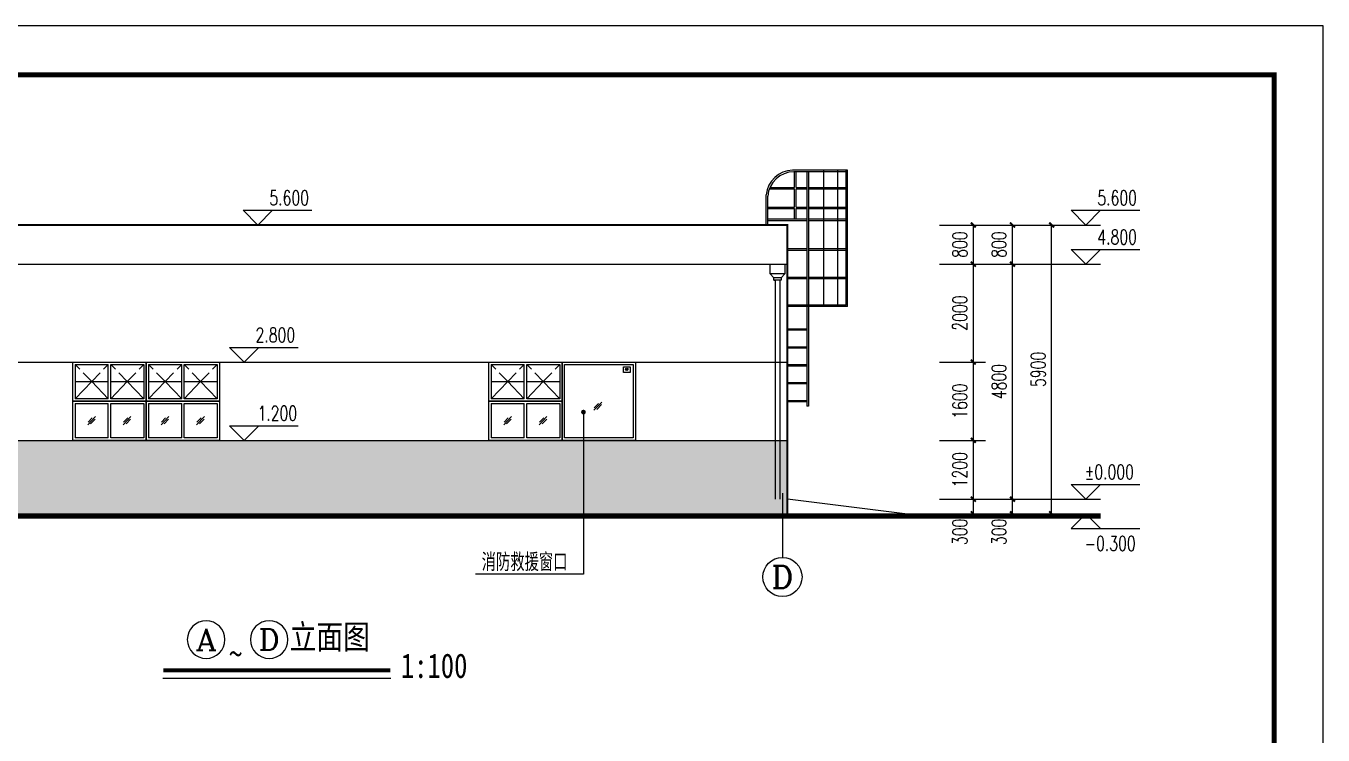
# Model space of a CAD drawing. Extents: x 4924227 to 5052693, y -485691 to -238224.
# Drawn here: x 5015049 to 5041551, y -440779 to -426291 of the extents above; entities that cross this region are included whole.
import ezdxf
from ezdxf.enums import TextEntityAlignment as Align

# ---------------------------------------------------------------- set-up
doc = ezdxf.new("R2010")
doc.units = 0
doc.header["$LTSCALE"] = 1000
doc.header["$MEASUREMENT"] = 0
doc.linetypes.add('DASH', pattern=[0.35, 0.25, -0.1])
doc.layers.get('0').update_dxf_attribs({"linetype": 'CONTINUOUS'})
doc.layers.get('Defpoints').update_dxf_attribs({"linetype": 'CONTINUOUS'})
doc.layers.add('_0', color=7, linetype='CONTINUOUS', lineweight=25)
for name, color, linetype in [('AXIS', 3, 'CONTINUOUS'), ('AXIS_TEXT', 7, 'CONTINUOUS'), ('DIM_ELEV', 3, 'CONTINUOUS'), ('DIM_LEAD', 3, 'CONTINUOUS'), ('E_STRM', 7, 'CONTINUOUS'), ('E_WINDOW', 4, 'CONTINUOUS'), ('PUB_DIM', 3, 'CONTINUOUS'), ('PUB_TEXT', 7, 'CONTINUOUS'), ('PUB_TITLE', 4, 'CONTINUOUS'), ('WINDOW', 4, 'CONTINUOUS'), ('图名', 15, 'CONTINUOUS'), ('填充', 251, 'CONTINUOUS')]:
    doc.layers.add(name, color=color, linetype=linetype)
doc.styles.add('_HZTXT', font='txt.shx', dxfattribs={"width": 0.8, "bigfont": 'HZTXT.shx'})
doc.styles.add('_TCH_AXIS', font='COMPLEX', dxfattribs={"bigfont": 'GBCBIG'})
doc.styles.add('_TCH_DIM', font='SIMPLEX', dxfattribs={"bigfont": 'GBCBIG'})
doc.styles.add('_TCH_DIM_T3', font='SIMPLEX', dxfattribs={"width": 0.705882, "bigfont": 'GBCBIG'})
doc.styles.add('COMPLEX', font='COMPLEX')
doc.styles.add('宋体', font='', dxfattribs={"width": 0.7})
doc.styles.get('宋体').set_extended_font_data('SimSun')
doc.dimstyles.new('_TCH_ARCH&&100', dxfattribs={"dimtxt": 297.5, "dimasz": 100, "dimexe": 250, "dimexo": 300, "dimgap": 126.25, "dimtad": 1, "dimdec": 0, "dimzin": 0, "dimdsep": 46, "dimtxsty": '_TCH_DIM_T3', "dimblk": 'ARCHTICK', "dimcen": 0.09, "dimclrt": 7, "dimazin": 2, "dimtfac": 1, "dimtdec": 0, "dimtix": 1, "dimtmove": 2, "dimatfit": 3, "dimfxl": 0, "dimtolj": 1, "dimtzin": 0, "dimarcsym": 0})

# ---------------------------------------------------------------- blocks, each defined once
blk = doc.blocks.new('_ArchTick')
at = {"color": 0, "linetype": 'ByBlock', "const_width": 0.4}
blk.add_lwpolyline([(-0.5, -0.5), (0.5, 0.5)], dxfattribs=at)
blk = doc.blocks.new('*D167')
at = {"layer": 'Defpoints', "color": 0}
for p in [(5033412, -435958), (5034406, -435958), (5033412, -436258)]:
    blk.add_point(p, dxfattribs=at)
at = {"layer": 'PUB_DIM', "color": 0, "lineweight": -2}
for p, q in [((5033712, -435958), (5034656, -435958)), ((5034406, -436258), (5034406, -435958)), ((5033712, -436258), (5034656, -436258))]:
    blk.add_line(p, q, dxfattribs=at)
at = {"layer": 'PUB_DIM', "color": 0, "lineweight": -2, "xscale": 100, "yscale": 100, "zscale": 100}
for p, rotation in [((5034406, -435958), 90), ((5034406, -436258), 270)]:
    blk.add_blockref('_ArchTick', p, dxfattribs=dict(at, rotation=rotation))
at = {"layer": 'PUB_DIM', "color": 7, "insert": (5034131, -436628), "char_height": 297.5, "attachment_point": 5, "rotation": 90, "style": '_TCH_DIM_T3'}
blk.add_mtext('\\A1;300', dxfattribs=at)
blk = doc.blocks.new('*D168')
at = {"layer": 'Defpoints', "color": 0}
for p in [(5033412, -434758), (5034406, -434758), (5033412, -435958)]:
    blk.add_point(p, dxfattribs=at)
at = {"layer": 'PUB_DIM', "color": 0, "lineweight": -2}
for p, q in [((5033712, -434758), (5034656, -434758)), ((5034406, -435958), (5034406, -434758)), ((5033712, -435958), (5034656, -435958))]:
    blk.add_line(p, q, dxfattribs=at)
at = {"layer": 'PUB_DIM', "color": 0, "lineweight": -2, "xscale": 100, "yscale": 100, "zscale": 100}
for p, rotation in [((5034406, -434758), 90), ((5034406, -435958), 270)]:
    blk.add_blockref('_ArchTick', p, dxfattribs=dict(at, rotation=rotation))
at = {"layer": 'PUB_DIM', "color": 7, "insert": (5034131, -435358), "char_height": 297.5, "attachment_point": 5, "rotation": 90, "style": '_TCH_DIM_T3'}
blk.add_mtext('\\A1;1200', dxfattribs=at)
blk = doc.blocks.new('*D169')
at = {"layer": 'Defpoints', "color": 0}
for p in [(5033412, -433158), (5034406, -433158), (5033412, -434758)]:
    blk.add_point(p, dxfattribs=at)
at = {"layer": 'PUB_DIM', "color": 0, "lineweight": -2}
for p, q in [((5033712, -433158), (5034656, -433158)), ((5034406, -434758), (5034406, -433158)), ((5033712, -434758), (5034656, -434758))]:
    blk.add_line(p, q, dxfattribs=at)
at = {"layer": 'PUB_DIM', "color": 0, "lineweight": -2, "xscale": 100, "yscale": 100, "zscale": 100}
for p, rotation in [((5034406, -433158), 90), ((5034406, -434758), 270)]:
    blk.add_blockref('_ArchTick', p, dxfattribs=dict(at, rotation=rotation))
at = {"layer": 'PUB_DIM', "color": 7, "insert": (5034131, -433958), "char_height": 297.5, "attachment_point": 5, "rotation": 90, "style": '_TCH_DIM_T3'}
blk.add_mtext('\\A1;1600', dxfattribs=at)
blk = doc.blocks.new('*D170')
at = {"layer": 'Defpoints', "color": 0}
for p in [(5033412, -431158), (5034406, -431158), (5033412, -433158)]:
    blk.add_point(p, dxfattribs=at)
at = {"layer": 'PUB_DIM', "color": 0, "lineweight": -2}
for p, q in [((5033712, -431158), (5034656, -431158)), ((5034406, -433158), (5034406, -431158)), ((5033712, -433158), (5034656, -433158))]:
    blk.add_line(p, q, dxfattribs=at)
at = {"layer": 'PUB_DIM', "color": 0, "lineweight": -2, "xscale": 100, "yscale": 100, "zscale": 100}
for p, rotation in [((5034406, -431158), 90), ((5034406, -433158), 270)]:
    blk.add_blockref('_ArchTick', p, dxfattribs=dict(at, rotation=rotation))
at = {"layer": 'PUB_DIM', "color": 7, "insert": (5034131, -432158), "char_height": 297.5, "attachment_point": 5, "rotation": 90, "style": '_TCH_DIM_T3'}
blk.add_mtext('\\A1;2000', dxfattribs=at)
blk = doc.blocks.new('*D171')
at = {"layer": 'Defpoints', "color": 0}
for p in [(5033412, -430358), (5034406, -430358), (5033412, -431158)]:
    blk.add_point(p, dxfattribs=at)
at = {"layer": 'PUB_DIM', "color": 0, "lineweight": -2}
for p, q in [((5033712, -430358), (5034656, -430358)), ((5034406, -431158), (5034406, -430358)), ((5033712, -431158), (5034656, -431158))]:
    blk.add_line(p, q, dxfattribs=at)
at = {"layer": 'PUB_DIM', "color": 0, "lineweight": -2, "xscale": 100, "yscale": 100, "zscale": 100}
for p, rotation in [((5034406, -430358), 90), ((5034406, -431158), 270)]:
    blk.add_blockref('_ArchTick', p, dxfattribs=dict(at, rotation=rotation))
at = {"layer": 'PUB_DIM', "color": 7, "insert": (5034131, -430758), "char_height": 297.5, "attachment_point": 5, "rotation": 90, "style": '_TCH_DIM_T3'}
blk.add_mtext('\\A1;800', dxfattribs=at)
blk = doc.blocks.new('*D209')
at = {"layer": 'Defpoints', "color": 0}
for p in [(5033412, -430358), (5036006, -430358), (5033412, -436258)]:
    blk.add_point(p, dxfattribs=at)
at = {"layer": 'PUB_DIM', "color": 0, "lineweight": -2}
for p, q in [((5033712, -430358), (5036256, -430358)), ((5036006, -436258), (5036006, -430358)), ((5033712, -436258), (5036256, -436258))]:
    blk.add_line(p, q, dxfattribs=at)
at = {"layer": 'PUB_DIM', "color": 0, "lineweight": -2, "xscale": 100, "yscale": 100, "zscale": 100}
for p, rotation in [((5036006, -430358), 90), ((5036006, -436258), 270)]:
    blk.add_blockref('_ArchTick', p, dxfattribs=dict(at, rotation=rotation))
at = {"layer": 'PUB_DIM', "color": 7, "insert": (5035731, -433308), "char_height": 297.5, "attachment_point": 5, "rotation": 90, "style": '_TCH_DIM_T3'}
blk.add_mtext('\\A1;5900', dxfattribs=at)
blk = doc.blocks.new('*D210')
at = {"layer": 'Defpoints', "color": 0}
for p in [(5033412, -435958), (5035206, -435958), (5033412, -436258)]:
    blk.add_point(p, dxfattribs=at)
at = {"layer": 'PUB_DIM', "color": 0, "lineweight": -2}
for p, q in [((5033712, -435958), (5035456, -435958)), ((5035206, -436258), (5035206, -435958)), ((5033712, -436258), (5035456, -436258))]:
    blk.add_line(p, q, dxfattribs=at)
at = {"layer": 'PUB_DIM', "color": 0, "lineweight": -2, "xscale": 100, "yscale": 100, "zscale": 100}
for p, rotation in [((5035206, -435958), 90), ((5035206, -436258), 270)]:
    blk.add_blockref('_ArchTick', p, dxfattribs=dict(at, rotation=rotation))
at = {"layer": 'PUB_DIM', "color": 7, "insert": (5034931, -436628), "char_height": 297.5, "attachment_point": 5, "rotation": 90, "style": '_TCH_DIM_T3'}
blk.add_mtext('\\A1;300', dxfattribs=at)
blk = doc.blocks.new('*D211')
at = {"layer": 'Defpoints', "color": 0}
for p in [(5033412, -431158), (5035206, -431158), (5033412, -435958)]:
    blk.add_point(p, dxfattribs=at)
at = {"layer": 'PUB_DIM', "color": 0, "lineweight": -2}
for p, q in [((5033712, -431158), (5035456, -431158)), ((5035206, -435958), (5035206, -431158)), ((5033712, -435958), (5035456, -435958))]:
    blk.add_line(p, q, dxfattribs=at)
at = {"layer": 'PUB_DIM', "color": 0, "lineweight": -2, "xscale": 100, "yscale": 100, "zscale": 100}
for p, rotation in [((5035206, -431158), 90), ((5035206, -435958), 270)]:
    blk.add_blockref('_ArchTick', p, dxfattribs=dict(at, rotation=rotation))
at = {"layer": 'PUB_DIM', "color": 7, "insert": (5034931, -433558), "char_height": 297.5, "attachment_point": 5, "rotation": 90, "style": '_TCH_DIM_T3'}
blk.add_mtext('\\A1;4800', dxfattribs=at)
blk = doc.blocks.new('*D212')
at = {"layer": 'Defpoints', "color": 0}
for p in [(5033412, -430358), (5035206, -430358), (5033412, -431158)]:
    blk.add_point(p, dxfattribs=at)
at = {"layer": 'PUB_DIM', "color": 0, "lineweight": -2}
for p, q in [((5033712, -430358), (5035456, -430358)), ((5035206, -431158), (5035206, -430358)), ((5033712, -431158), (5035456, -431158))]:
    blk.add_line(p, q, dxfattribs=at)
at = {"layer": 'PUB_DIM', "color": 0, "lineweight": -2, "xscale": 100, "yscale": 100, "zscale": 100}
for p, rotation in [((5035206, -430358), 90), ((5035206, -431158), 270)]:
    blk.add_blockref('_ArchTick', p, dxfattribs=dict(at, rotation=rotation))
at = {"layer": 'PUB_DIM', "color": 7, "insert": (5034931, -430758), "char_height": 297.5, "attachment_point": 5, "rotation": 90, "style": '_TCH_DIM_T3'}
blk.add_mtext('\\A1;800', dxfattribs=at)
blk = doc.blocks.new('_RAINH')
blk.add_lwpolyline([(-150, 0), (-150, -200), (150, -200), (150, 0)], close=True)
for points in [[(-150, -200), (-75, -280), (75, -280), (150, -200)], [(-75, -280), (-75, -330), (75, -330), (75, -280)]]:
    blk.add_lwpolyline(points)
blk = doc.blocks.new('_AXISO')
blk.add_circle((0, 0), 0.5)
at = {"layer": 'AXIS_TEXT', "style": 'COMPLEX', "width": 1.041667}
blk.add_attdef('A', text='', height=0.56, dxfattribs=at).set_placement((-0.25, -0.28), (0.25, -0.28), align=Align.FIT)

msp = doc.modelspace()

# ---------------------------------------------------------------- hatches: boundary and pattern name
at = {"layer": 'WINDOW'}
h = msp.add_hatch(color=256, dxfattribs=at)
edge = h.paths.add_edge_path()
edge.add_arc((5027325.4, -433308.3), 25.1, 0, 360)
at = {"layer": '填充'}
h = msp.add_hatch(dxfattribs=at)
h.set_pattern_fill('AR-B816C', color=256, scale=200)
h.set_pattern_definition([(0, (-5759599.73, 300775.8), (245.692378, 245.692378), [479.867928, -11.51682]), (0, (-5759845.42, 300787.3), (245.692378, 245.692378), [479.867928, -11.51682]), (90, (-5759599.73, 300775.8), (-245.692378, 245.692378), [-257.20918, 234.175548]), (90, (-5759611.24, 300775.8), (-245.692378, 245.692378), [-257.20918, 234.175548])])
edge = h.paths.add_edge_path()
edge.add_line((5030606, -434758), (5027506, -434758))
edge.add_line((5027506, -434758), (5027506, -434758))
edge.add_line((5027506, -434758), (5026006, -434758))
edge.add_line((5026006, -434758), (5019006, -434758))
edge.add_line((5019006, -434758), (5019006, -434758))
edge.add_line((5019006, -434758), (5017506, -434758))
edge.add_line((5017506, -434758), (5016006, -434758))
edge.add_line((5016006, -434758), (5014200.1, -434758))
edge.add_arc((5014173.3, -434758), 26.8, -179.99948, 0.00052, ccw=False)
edge.add_line((5014146.5, -434758), (5012506, -434758))
edge.add_line((5012506, -434758), (5012506, -434758))
edge.add_line((5012506, -434758), (5011006, -434758))
edge.add_line((5011006, -434758), (5009506, -434758))
edge.add_line((5009506, -434758), (5008406, -434758))
edge.add_line((5008406, -434758), (5008406, -436258))
edge.add_line((5008406, -436258), (5030606, -436258))
edge.add_line((5030606, -436258), (5030606, -434758))

# ---------------------------------------------------------------- linework, layer by layer
at = {"color": 8}
for p, q in [((5031836, -429240), (5030711.9, -429240)), ((5031806, -429270), (5030741.9, -429270)), ((5030755, -429588.7), (5030755, -429270)), ((5030785, -429588.7), (5030785, -429270)), ((5031006, -429270), (5031006, -434058)), ((5031036, -429270), (5031036, -434058)), ((5031354.3, -431994.2), (5031354.3, -429240)), ((5031635.5, -431994.2), (5031635.5, -429240)), ((5031806, -431994.2), (5031806, -429240)), ((5031836, -432024.2), (5031836, -429240)), ((5030253.2, -429588.7), (5030755, -429588.7)), ((5030785, -429588.7), (5031006, -429588.7)), ((5031036, -429588.7), (5031806, -429588.7)), ((5030176, -430357.8), (5030176, -429740)), ((5030206, -430357.8), (5030206, -429770)), ((5030240.6, -429618.7), (5030755, -429618.7)), ((5030755, -429993), (5030755, -429618.7)), ((5030785, -429618.7), (5031006, -429618.7)), ((5030785, -429993), (5030785, -429618.7)), ((5031036, -429618.7), (5031806, -429618.7)), ((5030206, -429993), (5030755, -429993)), ((5030206, -430023), (5030755, -430023)), ((5030755, -430240), (5030755, -430023)), ((5030785, -429993), (5031006, -429993)), ((5030785, -430023), (5031006, -430023)), ((5030785, -430240), (5030785, -430023)), ((5031036, -429993), (5031806, -429993)), ((5031036, -430023), (5031806, -430023)), ((5031006, -430240), (5030206, -430240)), ((5031006, -430270), (5030206, -430270)), ((5031806, -430240), (5031036, -430240)), ((5031806, -430270), (5031036, -430270)), ((5031006, -430846), (5030606, -430846)), ((5031006, -430876), (5030606, -430876)), ((5031806, -430846), (5031036, -430846)), ((5031806, -430876), (5031036, -430876)), ((5031006, -431429.9), (5030606, -431429.9)), ((5031806, -431429.9), (5031036, -431429.9)), ((5031006, -431459.9), (5030606, -431459.9)), ((5031806, -431459.9), (5031036, -431459.9)), ((5031806, -431994.2), (5030606, -431994.2)), ((5031836, -432024.2), (5030606, -432024.2)), ((5030606, -432478.1), (5031006, -432478.1)), ((5031006, -432508.1), (5030606, -432508.1)), ((5030606, -432843.9), (5031006, -432843.9)), ((5031006, -432873.9), (5030606, -432873.9)), ((5030606, -433209.7), (5031006, -433209.7)), ((5031006, -433239.7), (5030606, -433239.7)), ((5030606, -433575.5), (5031006, -433575.5)), ((5031006, -433605.5), (5030606, -433605.5)), ((5030606, -433941.3), (5031006, -433941.3)), ((5031006, -433971.3), (5030606, -433971.3)), ((5031036, -434058), (5031006, -434058))]:
    msp.add_line(p, q, dxfattribs=at)
for p, q in [((5030331, -431487.8), (5030356, -431487.8)), ((5030356, -431487.8), (5030356, -435958)), ((5030456, -435958), (5030456, -431487.8))]:
    msp.add_line(p, q)
for centre in [(5030718.9, -429784.8), (5030748.9, -429814.8)]:
    msp.add_arc(centre, 544.8, 90.73942, 175.2868, dxfattribs=at)
at = {"layer": '_0', "color": 0}
for p, q in [((5033006, -436258), (5030606, -435958)), ((5002876.3, -436258), (5037005.5, -436258))]:
    msp.add_line(p, q, dxfattribs=at)
for points, const_width in [([(5008406, -436258), (5008406, -430357.8), (5030606, -430357.8), (5030606, -436258), (5030606, -436258)], 40), ([(5002876.3, -436308), (5037005.5, -436308)], 100)]:
    msp.add_lwpolyline(points, dxfattribs=dict(at, const_width=const_width))
at = {"layer": 'AXIS'}
for p, q in [((5026440.2, -434180.4), (5026440.2, -437489.3)), ((5030506, -435834), (5030506, -437148.9)), ((5026440.2, -437489.3), (5024235.6, -437489.3))]:
    msp.add_line(p, q, dxfattribs=at)
msp.add_circle((5030506, -437548.9), 400, dxfattribs=at)
at = {"layer": 'DIM_ELEV'}
for p, q in [((5019788.3, -430357.8), (5019488.3, -430057.8)), ((5019488.3, -430057.8), (5020892.3, -430057.8)), ((5019788.3, -430357.8), (5020088.3, -430057.8)), ((5036705.5, -430357.8), (5036405.5, -430057.8)), ((5036405.5, -430057.8), (5037809.5, -430057.8)), ((5036705.5, -430357.8), (5037005.5, -430057.8)), ((5035108.2, -430357.8), (5037005.5, -430357.8)), ((5036705.5, -431157.8), (5036405.5, -430857.8)), ((5036405.5, -430857.8), (5037809.5, -430857.8)), ((5036705.5, -431157.8), (5037005.5, -430857.8)), ((5035108.2, -431157.8), (5037005.5, -431157.8)), ((5019506, -433158), (5019206, -432858)), ((5019206, -432858), (5020610, -432858)), ((5019506, -433158), (5019806, -432858)), ((5019506, -434758), (5019206, -434458)), ((5019206, -434458), (5020610, -434458)), ((5019506, -434758), (5019806, -434458)), ((5036705.5, -435958), (5036405.5, -435658)), ((5036405.5, -435658), (5037809.5, -435658)), ((5036705.5, -435958), (5037005.5, -435658)), ((5035108.2, -435958), (5037005.5, -435958)), ((5035108.2, -436258), (5037005.5, -436258)), ((5036705.5, -436258), (5036405.5, -436558)), ((5036705.5, -436258), (5037005.5, -436558)), ((5036405.5, -436558), (5037809.5, -436558))]:
    msp.add_line(p, q, dxfattribs=at)
at = {"layer": 'DIM_LEAD', "const_width": 48}
msp.add_lwpolyline([(5026440.2, -434204.4, -1), (5026440.2, -434156.4, -1)], format="xyb", close=True, dxfattribs=at)
at = {"layer": 'E_STRM'}
msp.add_line((5030356, -431487.8), (5030356, -435958), dxfattribs=at)
at = {"layer": 'E_WINDOW'}
for p, q in [((5016056, -433208), (5016056, -433908)), ((5016731, -433908), (5016731, -433208)), ((5016781, -433908), (5016781, -433208)), ((5017556, -433208), (5017556, -433908)), ((5018231, -433908), (5018231, -433208)), ((5018281, -433908), (5018281, -433208)), ((5024556, -433208), (5024556, -433908)), ((5025231, -433908), (5025231, -433208)), ((5025281, -433908), (5025281, -433208)), ((5016056, -433558), (5016731, -433558)), ((5017556, -433558), (5018231, -433558)), ((5024556, -433558), (5025231, -433558)), ((5016056, -434008), (5016056, -434708)), ((5016731, -434708), (5016731, -434008)), ((5016781, -434708), (5016781, -434008)), ((5017556, -434008), (5017556, -434708)), ((5018231, -434708), (5018231, -434008)), ((5018281, -434708), (5018281, -434008)), ((5024556, -434008), (5024556, -434708)), ((5025231, -434708), (5025231, -434008)), ((5025281, -434708), (5025281, -434008))]:
    msp.add_line(p, q, dxfattribs=at)
for points in [[(5016006, -433158), (5017506, -433158), (5017506, -433958), (5016006, -433958)], [(5017506, -433158), (5019006, -433158), (5019006, -433958), (5017506, -433958)], [(5024506, -433158), (5026006, -433158), (5026006, -433958), (5024506, -433958)], [(5026006, -433158), (5027506, -433158), (5027506, -434758), (5026006, -434758)], [(5026006, -433158), (5027506, -433158), (5027506, -434758), (5026006, -434758)], [(5026056, -433208), (5027456, -433208), (5027456, -434708), (5026056, -434708)], [(5016006, -433958), (5017506, -433958), (5017506, -434758), (5016006, -434758)], [(5017506, -433958), (5019006, -433958), (5019006, -434758), (5017506, -434758)], [(5024506, -433958), (5026006, -433958), (5026006, -434758), (5024506, -434758)]]:
    msp.add_lwpolyline(points, close=True, dxfattribs=at)
for points in [[(5016056, -433208), (5016731, -433208)], [(5016781, -433208), (5017456, -433208), (5017456, -433908), (5016781, -433908)], [(5017556, -433208), (5018231, -433208)], [(5018281, -433208), (5018956, -433208), (5018956, -433908), (5018281, -433908)], [(5024556, -433208), (5025231, -433208)], [(5025281, -433208), (5025956, -433208), (5025956, -433908), (5025281, -433908)], [(5016731, -433908), (5016056, -433908)], [(5016056, -434008), (5016731, -434008)], [(5016781, -434008), (5017456, -434008), (5017456, -434708), (5016781, -434708)], [(5018231, -433908), (5017556, -433908)], [(5017556, -434008), (5018231, -434008)], [(5018281, -434008), (5018956, -434008), (5018956, -434708), (5018281, -434708)], [(5025231, -433908), (5024556, -433908)], [(5024556, -434008), (5025231, -434008)], [(5025281, -434008), (5025956, -434008), (5025956, -434708), (5025281, -434708)], [(5016731, -434708), (5016056, -434708)], [(5018231, -434708), (5017556, -434708)], [(5025231, -434708), (5024556, -434708)]]:
    msp.add_lwpolyline(points, dxfattribs=at)
at = {"layer": 'PUB_TITLE', "color": 4}
msp.add_lwpolyline([(4957451.5, -485690.7), (5041551.5, -485690.7), (5041551.5, -426290.7), (4957451.5, -426290.7)], close=True, dxfattribs=at)
at = {"layer": 'PUB_TITLE', "color": 4, "const_width": 100}
msp.add_lwpolyline([(4959951.5, -484690.7), (5040551.5, -484690.7), (5040551.5, -427290.7), (4959951.5, -427290.7)], close=True, dxfattribs=at)
at = {"layer": 'WINDOW'}
for points in [[(5016006, -433158), (5017506, -433158), (5017506, -434758), (5016006, -434758)], [(5017506, -433158), (5019006, -433158), (5019006, -434758), (5017506, -434758)], [(5024506, -433158), (5026006, -433158), (5026006, -434758), (5024506, -434758)], [(5026006, -433158), (5027506, -433158), (5027506, -434758), (5026006, -434758)], [(5027259.5, -433253.6), (5027394, -433253.6), (5027394, -433369.3), (5027259.5, -433369.3)]]:
    msp.add_lwpolyline(points, close=True, dxfattribs=at)
msp.add_circle((5027325.4, -433308.3), 25.1, dxfattribs=at)
at = {"layer": '图名'}
msp.add_line((5017847.5, -439615.3), (5022504.2, -439615.3), dxfattribs=at)
at = {"layer": '图名', "const_width": 84}
msp.add_lwpolyline([(5017859.3, -439455.5), (5022492.4, -439455.5)], dxfattribs=at)
at = {"layer": '填充'}
for p, q in [((5008406, -431157.8), (5030606, -431157.8)), ((5008406, -433158), (5030606, -433158)), ((5016393.5, -433558), (5016056, -433908)), ((5016056, -433558), (5016731, -433558)), ((5016731, -433908), (5016393.5, -433558)), ((5017118.5, -433558), (5016781, -433908)), ((5016781, -433558), (5017456, -433558)), ((5017456, -433908), (5017118.5, -433558)), ((5017893.5, -433558), (5017556, -433908)), ((5017556, -433558), (5018231, -433558)), ((5018231, -433908), (5017893.5, -433558)), ((5018618.5, -433558), (5018281, -433908)), ((5018281, -433558), (5018956, -433558)), ((5018956, -433908), (5018618.5, -433558)), ((5024893.5, -433558), (5024556, -433908)), ((5024556, -433558), (5025231, -433558)), ((5025231, -433908), (5024893.5, -433558)), ((5025618.5, -433558), (5025281, -433908)), ((5025281, -433558), (5025956, -433558)), ((5025956, -433908), (5025618.5, -433558)), ((5026654.4, -434143.6), (5026812.5, -433977)), ((5026659.9, -434094.2), (5026745.7, -434003.8)), ((5026713.2, -434125.2), (5026806.1, -434027.4)), ((5016311.9, -434437.8), (5016470, -434271.2)), ((5016317.4, -434388.4), (5016403.2, -434298)), ((5016370.7, -434419.4), (5016463.6, -434321.6)), ((5017036.9, -434437.8), (5017195, -434271.2)), ((5017042.4, -434388.4), (5017128.2, -434298)), ((5017095.7, -434419.4), (5017188.6, -434321.6)), ((5017811.9, -434437.8), (5017970, -434271.2)), ((5017817.4, -434388.4), (5017903.2, -434298)), ((5017870.7, -434419.4), (5017963.6, -434321.6)), ((5018536.9, -434437.8), (5018695, -434271.2)), ((5018542.4, -434388.4), (5018628.2, -434298)), ((5018595.7, -434419.4), (5018688.6, -434321.6)), ((5024811.9, -434437.8), (5024970, -434271.2)), ((5024817.4, -434388.4), (5024903.2, -434298)), ((5024870.7, -434419.4), (5024963.6, -434321.6)), ((5025536.9, -434437.8), (5025695, -434271.2)), ((5025542.4, -434388.4), (5025628.2, -434298)), ((5025595.7, -434419.4), (5025688.6, -434321.6)), ((5008406, -434758), (5030606, -434758))]:
    msp.add_line(p, q, dxfattribs=at)
at = {"layer": '填充', "linetype": 'DASH'}
for p, q in [((5016393.5, -433558), (5016056, -433208)), ((5016393.5, -433558), (5016731, -433208)), ((5017118.5, -433558), (5016781, -433208)), ((5017118.5, -433558), (5017456, -433208)), ((5017893.5, -433558), (5017556, -433208)), ((5017893.5, -433558), (5018231, -433208)), ((5018618.5, -433558), (5018281, -433208)), ((5018618.5, -433558), (5018956, -433208)), ((5024893.5, -433558), (5024556, -433208)), ((5024893.5, -433558), (5025231, -433208)), ((5025618.5, -433558), (5025281, -433208)), ((5025618.5, -433558), (5025956, -433208))]:
    msp.add_line(p, q, dxfattribs=at)

# ---------------------------------------------------------------- block references
at = {"layer": 'AXIS'}
ref = msp.add_blockref('_AXISO', (5018730.6, -438828.5), dxfattribs=dict(at, xscale=-768, yscale=768, zscale=768))
ref.add_attrib('A', 'A', dxfattribs={"layer": 'AXIS_TEXT', "height": 434.4, "style": '_TCH_AXIS', "width": 1.166667}).set_placement((5018513.3, -439045.7), (5018947.8, -439045.7), align=Align.FIT)
ref = msp.add_blockref('_AXISO', (5020018.8, -438828.5), dxfattribs=dict(at, xscale=-768, yscale=768, zscale=768))
ref.add_attrib('A', 'D', dxfattribs={"layer": 'AXIS_TEXT', "height": 434.4, "style": '_TCH_AXIS', "width": 1.235294}).set_placement((5019801.6, -439045.7), (5020236.1, -439045.7), align=Align.FIT)
at = {"layer": 'E_STRM', "xscale": -1}
msp.add_blockref('_RAINH', (5030406, -431157.8), dxfattribs=at)

# ---------------------------------------------------------------- texts
at = {"layer": 'AXIS_TEXT', "style": '_TCH_AXIS', "width": 1.235294}
msp.add_text('D', height=452.5, dxfattribs=at).set_placement((5030279.8, -437775.2), (5030732.3, -437775.2), align=Align.FIT)
at = {"layer": 'PUB_DIM', "style": '_HZTXT', "width": 0.8}
msp.add_text('消防救援窗口', height=365.69, dxfattribs=at).set_placement((5024359.8, -437429.2, 3517.8))
at = {"layer": 'PUB_TEXT', "style": '_TCH_DIM', "width": 0.705882}
for s, p in [('5.600', (5020022.3, -429952.8)), ('5.600', (5036939.5, -429952.8)), ('4.800', (5036939.5, -430752.8)), ('2.800', (5019740, -432753)), ('1.200', (5019780, -434353)), ('%%P0.000', (5036679.5, -435553)), ('-0.300', (5036679.5, -437013))]:
    msp.add_text(s, height=297.5, dxfattribs=at).set_placement(p)
at = {"layer": '图名', "style": '宋体', "width": 0.8}
for s, p in [('立面图', (5020437.1, -439022.6)), ('~', (5019199, -439369.9)), ('1:100', (5022708.3, -439611.6))]:
    msp.add_text(s, height=500, dxfattribs=at).set_placement(p)

# ---------------------------------------------------------------- dimensions: what is measured, and where the dimension line sits
at = {"layer": 'PUB_DIM'}
for p1, p2, distance, picture, middle in [((5033411.8, -431157.8), (5033411.8, -430357.8), -993.8, '*D171', (5034130.5, -430757.8)), ((5033411.8, -436258), (5033411.8, -430357.8), -2593.8, '*D209', (5035730.5, -433307.9)), ((5033411.8, -431157.8), (5033411.8, -430357.8), -1793.8, '*D212', (5034930.5, -430757.8)), ((5033411.8, -433158), (5033411.8, -431157.8), -993.8, '*D170', (5034130.5, -432157.9)), ((5033411.8, -435958), (5033411.8, -431157.8), -1793.8, '*D211', (5034930.5, -433557.9)), ((5033411.8, -434758), (5033411.8, -433158), -993.8, '*D169', (5034130.5, -433958)), ((5033411.8, -435958), (5033411.8, -434758), -993.8, '*D168', (5034130.5, -435358))]:
    dim = msp.add_aligned_dim(p1=p1, p2=p2, distance=distance, dimstyle='_TCH_ARCH&&100', dxfattribs=at)
    dim.commit()
    dim.dimension.update_dxf_attribs({"geometry": picture, "text_midpoint": middle})
for base, picture, middle in [((5034405.5, -435958), '*D167', (5034130.5, -436628)), ((5035205.5, -435958), '*D210', (5034930.5, -436628))]:
    dim = msp.add_linear_dim(base=base, p1=(5033411.8, -436258), p2=(5033411.8, -435958), angle=90, dimstyle='_TCH_ARCH&&100', dxfattribs=at)
    dim.commit()
    dim.dimension.update_dxf_attribs({"geometry": picture, "text_midpoint": middle, "dimtype": 129})

doc.saveas('drawing.dxf')
